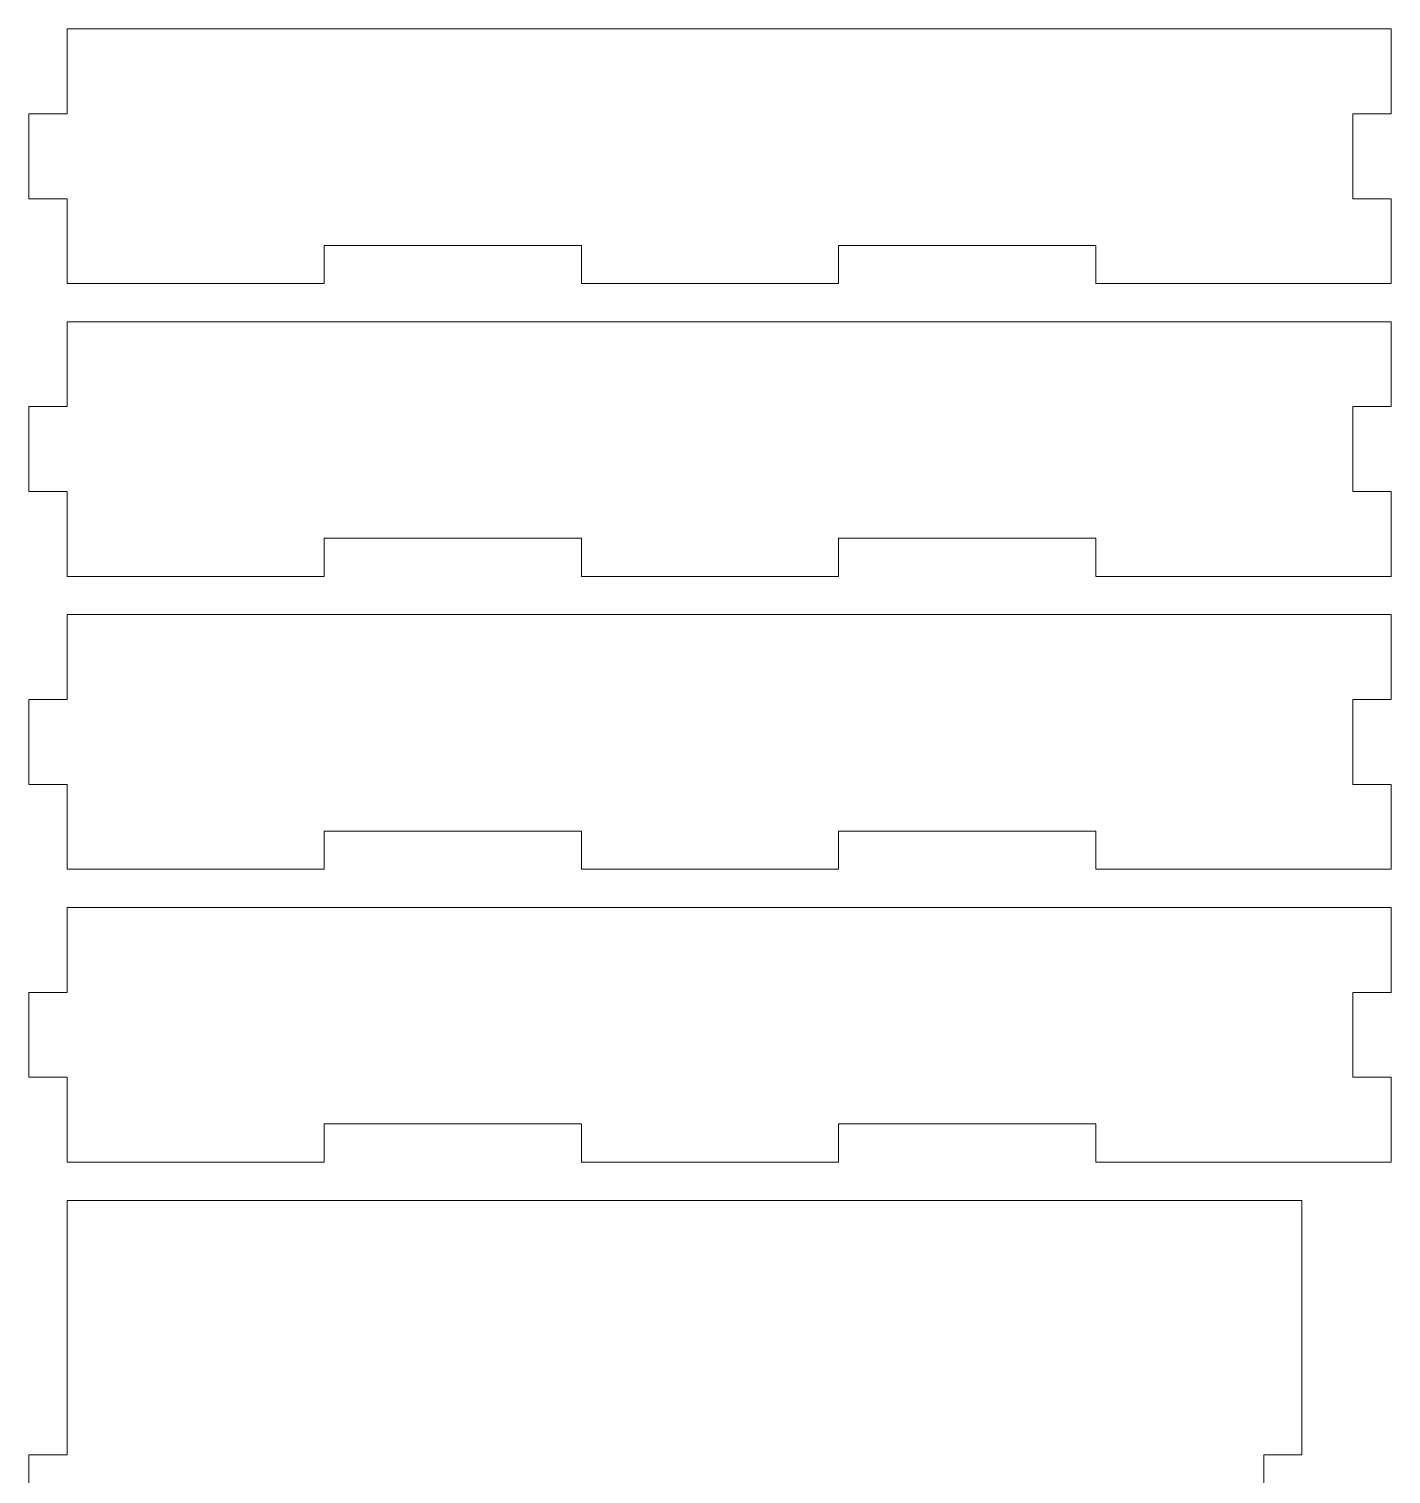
# Model space of a CAD drawing. Header units: millimetres. Extents: x -1983 to 1983, y -412 to 412.
# Drawn here: x -1872.8 to -1765.8, y -89.2 to 24.3 of the extents above; entities that cross this region are included whole.
import ezdxf

# ---------------------------------------------------------------- set-up
doc = ezdxf.new("R2010")
doc.units = ezdxf.units.MM
doc.header["$MEASUREMENT"] = 0
doc.layers.add('Camada 1', color=7, linetype='Continuous')

msp = doc.modelspace()

# ---------------------------------------------------------------- linework, layer by layer
at = {"layer": 'Camada 1', "color": 250, "lineweight": 9}
for points in [[(-1809.1542, 7.3192), (-1809.1542, 7.3192), (-1788.9542, 7.3192), (-1788.9542, 7.3192), (-1788.9542, 7.3192), (-1788.9542, 7.3192), (-1788.9542, 4.3192), (-1788.9542, 4.3192), (-1788.9542, 4.3192), (-1788.9542, 4.3192), (-1765.7542, 4.3192), (-1765.7542, 4.3192), (-1765.7542, 4.3192), (-1765.7542, 4.3192), (-1765.7542, 10.9859), (-1765.7542, 10.9859), (-1765.7542, 10.9859), (-1765.7542, 10.9859), (-1768.7542, 10.9859), (-1768.7542, 10.9859), (-1768.7542, 10.9859), (-1768.7542, 10.9859), (-1768.7542, 17.6525), (-1768.7542, 17.6525), (-1768.7542, 17.6525), (-1768.7542, 17.6525), (-1765.7542, 17.6525), (-1765.7542, 17.6525), (-1765.7542, 17.6525), (-1765.7542, 17.6525), (-1765.7542, 24.3192), (-1765.7542, 24.3192), (-1765.7542, 24.3192), (-1765.7542, 24.3192), (-1869.7542, 24.3192), (-1869.7542, 24.3192), (-1869.7542, 24.3192), (-1869.7542, 24.3192), (-1869.7542, 17.6525), (-1869.7542, 17.6525), (-1869.7542, 17.6525), (-1869.7542, 17.6525), (-1872.7542, 17.6525), (-1872.7542, 17.6525), (-1872.7542, 17.6525), (-1872.7542, 17.6525), (-1872.7542, 10.9859), (-1872.7542, 10.9859), (-1872.7542, 10.9859), (-1872.7542, 10.9859), (-1869.7542, 10.9859), (-1869.7542, 10.9859), (-1869.7542, 10.9859), (-1869.7542, 10.9859), (-1869.7542, 4.3192), (-1869.7542, 4.3192), (-1869.7542, 4.3192), (-1869.7542, 4.3192), (-1849.5542, 4.3192), (-1849.5542, 4.3192), (-1849.5542, 4.3192), (-1849.5542, 4.3192), (-1849.5542, 7.3192), (-1849.5542, 7.3192), (-1849.5542, 7.3192), (-1849.5542, 7.3192), (-1829.3542, 7.3192), (-1829.3542, 7.3192), (-1829.3542, 7.3192), (-1829.3542, 7.3192), (-1829.3542, 4.3192), (-1829.3542, 4.3192), (-1829.3542, 4.3192), (-1829.3542, 4.3192), (-1809.1542, 4.3192), (-1809.1542, 4.3192), (-1809.1542, 4.3192), (-1809.1542, 4.3192), (-1809.1542, 7.3192), (-1809.1542, 7.3192)], [(-1809.1542, -15.6808), (-1809.1542, -15.6808), (-1788.9542, -15.6808), (-1788.9542, -15.6808), (-1788.9542, -15.6808), (-1788.9542, -15.6808), (-1788.9542, -18.6808), (-1788.9542, -18.6808), (-1788.9542, -18.6808), (-1788.9542, -18.6808), (-1765.7542, -18.6808), (-1765.7542, -18.6808), (-1765.7542, -18.6808), (-1765.7542, -18.6808), (-1765.7542, -12.0141), (-1765.7542, -12.0141), (-1765.7542, -12.0141), (-1765.7542, -12.0141), (-1768.7542, -12.0141), (-1768.7542, -12.0141), (-1768.7542, -12.0141), (-1768.7542, -12.0141), (-1768.7542, -5.3475), (-1768.7542, -5.3475), (-1768.7542, -5.3475), (-1768.7542, -5.3475), (-1765.7542, -5.3475), (-1765.7542, -5.3475), (-1765.7542, -5.3475), (-1765.7542, -5.3475), (-1765.7542, 1.3192), (-1765.7542, 1.3192), (-1765.7542, 1.3192), (-1765.7542, 1.3192), (-1869.7542, 1.3192), (-1869.7542, 1.3192), (-1869.7542, 1.3192), (-1869.7542, 1.3192), (-1869.7542, -5.3475), (-1869.7542, -5.3475), (-1869.7542, -5.3475), (-1869.7542, -5.3475), (-1872.7542, -5.3475), (-1872.7542, -5.3475), (-1872.7542, -5.3475), (-1872.7542, -5.3475), (-1872.7542, -12.0141), (-1872.7542, -12.0141), (-1872.7542, -12.0141), (-1872.7542, -12.0141), (-1869.7542, -12.0141), (-1869.7542, -12.0141), (-1869.7542, -12.0141), (-1869.7542, -12.0141), (-1869.7542, -18.6808), (-1869.7542, -18.6808), (-1869.7542, -18.6808), (-1869.7542, -18.6808), (-1849.5542, -18.6808), (-1849.5542, -18.6808), (-1849.5542, -18.6808), (-1849.5542, -18.6808), (-1849.5542, -15.6808), (-1849.5542, -15.6808), (-1849.5542, -15.6808), (-1849.5542, -15.6808), (-1829.3542, -15.6808), (-1829.3542, -15.6808), (-1829.3542, -15.6808), (-1829.3542, -15.6808), (-1829.3542, -18.6808), (-1829.3542, -18.6808), (-1829.3542, -18.6808), (-1829.3542, -18.6808), (-1809.1542, -18.6808), (-1809.1542, -18.6808), (-1809.1542, -18.6808), (-1809.1542, -18.6808), (-1809.1542, -15.6808), (-1809.1542, -15.6808)], [(-1809.1542, -38.6808), (-1809.1542, -38.6808), (-1788.9542, -38.6808), (-1788.9542, -38.6808), (-1788.9542, -38.6808), (-1788.9542, -38.6808), (-1788.9542, -41.6808), (-1788.9542, -41.6808), (-1788.9542, -41.6808), (-1788.9542, -41.6808), (-1765.7542, -41.6808), (-1765.7542, -41.6808), (-1765.7542, -41.6808), (-1765.7542, -41.6808), (-1765.7542, -35.0141), (-1765.7542, -35.0141), (-1765.7542, -35.0141), (-1765.7542, -35.0141), (-1768.7542, -35.0141), (-1768.7542, -35.0141), (-1768.7542, -35.0141), (-1768.7542, -35.0141), (-1768.7542, -28.3475), (-1768.7542, -28.3475), (-1768.7542, -28.3475), (-1768.7542, -28.3475), (-1765.7542, -28.3475), (-1765.7542, -28.3475), (-1765.7542, -28.3475), (-1765.7542, -28.3475), (-1765.7542, -21.6808), (-1765.7542, -21.6808), (-1765.7542, -21.6808), (-1765.7542, -21.6808), (-1869.7542, -21.6808), (-1869.7542, -21.6808), (-1869.7542, -21.6808), (-1869.7542, -21.6808), (-1869.7542, -28.3475), (-1869.7542, -28.3475), (-1869.7542, -28.3475), (-1869.7542, -28.3475), (-1872.7542, -28.3475), (-1872.7542, -28.3475), (-1872.7542, -28.3475), (-1872.7542, -28.3475), (-1872.7542, -35.0141), (-1872.7542, -35.0141), (-1872.7542, -35.0141), (-1872.7542, -35.0141), (-1869.7542, -35.0141), (-1869.7542, -35.0141), (-1869.7542, -35.0141), (-1869.7542, -35.0141), (-1869.7542, -41.6808), (-1869.7542, -41.6808), (-1869.7542, -41.6808), (-1869.7542, -41.6808), (-1849.5542, -41.6808), (-1849.5542, -41.6808), (-1849.5542, -41.6808), (-1849.5542, -41.6808), (-1849.5542, -38.6808), (-1849.5542, -38.6808), (-1849.5542, -38.6808), (-1849.5542, -38.6808), (-1829.3542, -38.6808), (-1829.3542, -38.6808), (-1829.3542, -38.6808), (-1829.3542, -38.6808), (-1829.3542, -41.6808), (-1829.3542, -41.6808), (-1829.3542, -41.6808), (-1829.3542, -41.6808), (-1809.1542, -41.6808), (-1809.1542, -41.6808), (-1809.1542, -41.6808), (-1809.1542, -41.6808), (-1809.1542, -38.6808), (-1809.1542, -38.6808)], [(-1809.1542, -61.6808), (-1809.1542, -61.6808), (-1788.9542, -61.6808), (-1788.9542, -61.6808), (-1788.9542, -61.6808), (-1788.9542, -61.6808), (-1788.9542, -64.6808), (-1788.9542, -64.6808), (-1788.9542, -64.6808), (-1788.9542, -64.6808), (-1765.7542, -64.6808), (-1765.7542, -64.6808), (-1765.7542, -64.6808), (-1765.7542, -64.6808), (-1765.7542, -58.0141), (-1765.7542, -58.0141), (-1765.7542, -58.0141), (-1765.7542, -58.0141), (-1768.7542, -58.0141), (-1768.7542, -58.0141), (-1768.7542, -58.0141), (-1768.7542, -58.0141), (-1768.7542, -51.3475), (-1768.7542, -51.3475), (-1768.7542, -51.3475), (-1768.7542, -51.3475), (-1765.7542, -51.3475), (-1765.7542, -51.3475), (-1765.7542, -51.3475), (-1765.7542, -51.3475), (-1765.7542, -44.6808), (-1765.7542, -44.6808), (-1765.7542, -44.6808), (-1765.7542, -44.6808), (-1869.7542, -44.6808), (-1869.7542, -44.6808), (-1869.7542, -44.6808), (-1869.7542, -44.6808), (-1869.7542, -51.3475), (-1869.7542, -51.3475), (-1869.7542, -51.3475), (-1869.7542, -51.3475), (-1872.7542, -51.3475), (-1872.7542, -51.3475), (-1872.7542, -51.3475), (-1872.7542, -51.3475), (-1872.7542, -58.0141), (-1872.7542, -58.0141), (-1872.7542, -58.0141), (-1872.7542, -58.0141), (-1869.7542, -58.0141), (-1869.7542, -58.0141), (-1869.7542, -58.0141), (-1869.7542, -58.0141), (-1869.7542, -64.6808), (-1869.7542, -64.6808), (-1869.7542, -64.6808), (-1869.7542, -64.6808), (-1849.5542, -64.6808), (-1849.5542, -64.6808), (-1849.5542, -64.6808), (-1849.5542, -64.6808), (-1849.5542, -61.6808), (-1849.5542, -61.6808), (-1849.5542, -61.6808), (-1849.5542, -61.6808), (-1829.3542, -61.6808), (-1829.3542, -61.6808), (-1829.3542, -61.6808), (-1829.3542, -61.6808), (-1829.3542, -64.6808), (-1829.3542, -64.6808), (-1829.3542, -64.6808), (-1829.3542, -64.6808), (-1809.1542, -64.6808), (-1809.1542, -64.6808), (-1809.1542, -64.6808), (-1809.1542, -64.6808), (-1809.1542, -61.6808), (-1809.1542, -61.6808)], [(-1772.7542, -127.6808), (-1772.7542, -127.6808), (-1772.7542, -107.6808), (-1772.7542, -107.6808), (-1772.7542, -107.6808), (-1772.7542, -107.6808), (-1775.7542, -107.6808), (-1775.7542, -107.6808), (-1775.7542, -107.6808), (-1775.7542, -107.6808), (-1775.7542, -87.6808), (-1775.7542, -87.6808), (-1775.7542, -87.6808), (-1775.7542, -87.6808), (-1772.7542, -87.6808), (-1772.7542, -87.6808), (-1772.7542, -87.6808), (-1772.7542, -87.6808), (-1772.7542, -67.6808), (-1772.7542, -67.6808), (-1772.7542, -67.6808), (-1772.7542, -67.6808), (-1869.7542, -67.6808), (-1869.7542, -67.6808), (-1869.7542, -67.6808), (-1869.7542, -67.6808), (-1869.7542, -87.6808), (-1869.7542, -87.6808), (-1869.7542, -87.6808), (-1869.7542, -87.6808), (-1872.7542, -87.6808), (-1872.7542, -87.6808), (-1872.7542, -87.6808), (-1872.7542, -87.6808), (-1872.7542, -107.6808), (-1872.7542, -107.6808), (-1872.7542, -107.6808), (-1872.7542, -107.6808), (-1869.7542, -107.6808), (-1869.7542, -107.6808), (-1869.7542, -107.6808), (-1869.7542, -107.6808), (-1869.7542, -127.6808), (-1869.7542, -127.6808), (-1869.7542, -127.6808), (-1869.7542, -127.6808), (-1850.9542, -127.6808), (-1850.9542, -127.6808), (-1850.9542, -127.6808), (-1850.9542, -127.6808), (-1850.9542, -124.6808), (-1850.9542, -124.6808), (-1850.9542, -124.6808), (-1850.9542, -124.6808), (-1832.1542, -124.6808), (-1832.1542, -124.6808), (-1832.1542, -124.6808), (-1832.1542, -124.6808), (-1832.1542, -127.6808), (-1832.1542, -127.6808), (-1832.1542, -127.6808), (-1832.1542, -127.6808), (-1813.3542, -127.6808), (-1813.3542, -127.6808), (-1813.3542, -127.6808), (-1813.3542, -127.6808), (-1813.3542, -124.6808), (-1813.3542, -124.6808), (-1813.3542, -124.6808), (-1813.3542, -124.6808), (-1794.5542, -124.6808), (-1794.5542, -124.6808), (-1794.5542, -124.6808), (-1794.5542, -124.6808), (-1794.5542, -127.6808), (-1794.5542, -127.6808), (-1794.5542, -127.6808), (-1794.5542, -127.6808), (-1772.7542, -127.6808), (-1772.7542, -127.6808)]]:
    msp.add_open_spline(points, degree=3, knots=[0, 0, 0, 0, 0.04761905, 0.04761905, 0.04761905, 0.04761905, 0.0952381, 0.0952381, 0.0952381, 0.0952381, 0.14285714, 0.14285714, 0.14285714, 0.14285714, 0.19047619, 0.19047619, 0.19047619, 0.19047619, 0.23809524, 0.23809524, 0.23809524, 0.23809524, 0.28571429, 0.28571429, 0.28571429, 0.28571429, 0.33333333, 0.33333333, 0.33333333, 0.33333333, 0.38095238, 0.38095238, 0.38095238, 0.38095238, 0.42857143, 0.42857143, 0.42857143, 0.42857143, 0.47619048, 0.47619048, 0.47619048, 0.47619048, 0.52380952, 0.52380952, 0.52380952, 0.52380952, 0.57142857, 0.57142857, 0.57142857, 0.57142857, 0.61904762, 0.61904762, 0.61904762, 0.61904762, 0.66666667, 0.66666667, 0.66666667, 0.66666667, 0.71428571, 0.71428571, 0.71428571, 0.71428571, 0.76190476, 0.76190476, 0.76190476, 0.76190476, 0.80952381, 0.80952381, 0.80952381, 0.80952381, 0.85714286, 0.85714286, 0.85714286, 0.85714286, 0.9047619, 0.9047619, 0.9047619, 0.9047619, 1, 1, 1, 1], dxfattribs=at)

doc.saveas('drawing.dxf')
